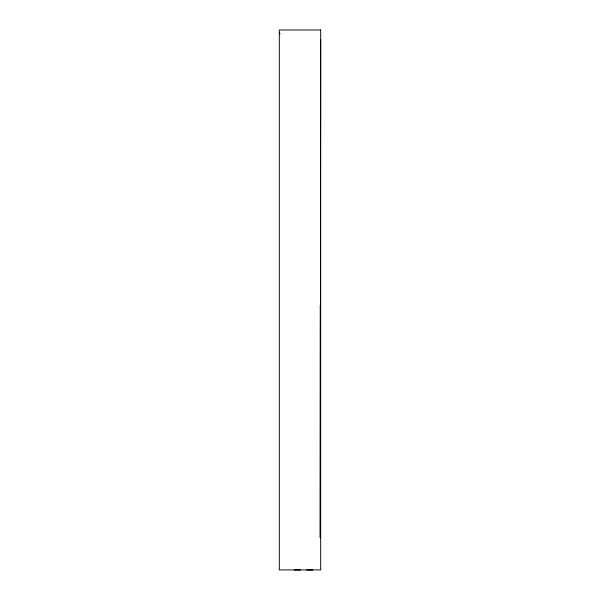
<?xml version="1.0" encoding="UTF-8"?>
<svg xmlns="http://www.w3.org/2000/svg" width="600" height="600" viewBox="0 0 600 600"><rect width="100%" height="100%" fill="white"/><g stroke="black" fill="none" stroke-linecap="round" stroke-linejoin="round"><path stroke-width="0.9" d="M320.685 39.72L320.243 537.63L320.685 537.81M320.685 537.63L320.243 537.63L320.243 305.385M294.233 570L300.465 570M306.69 570L312.923 570M279.315 32.79L280.05 33.855M320.685 30L279.315 30L279.315 569.918L320.685 569.918L320.685 30"/></g></svg>
